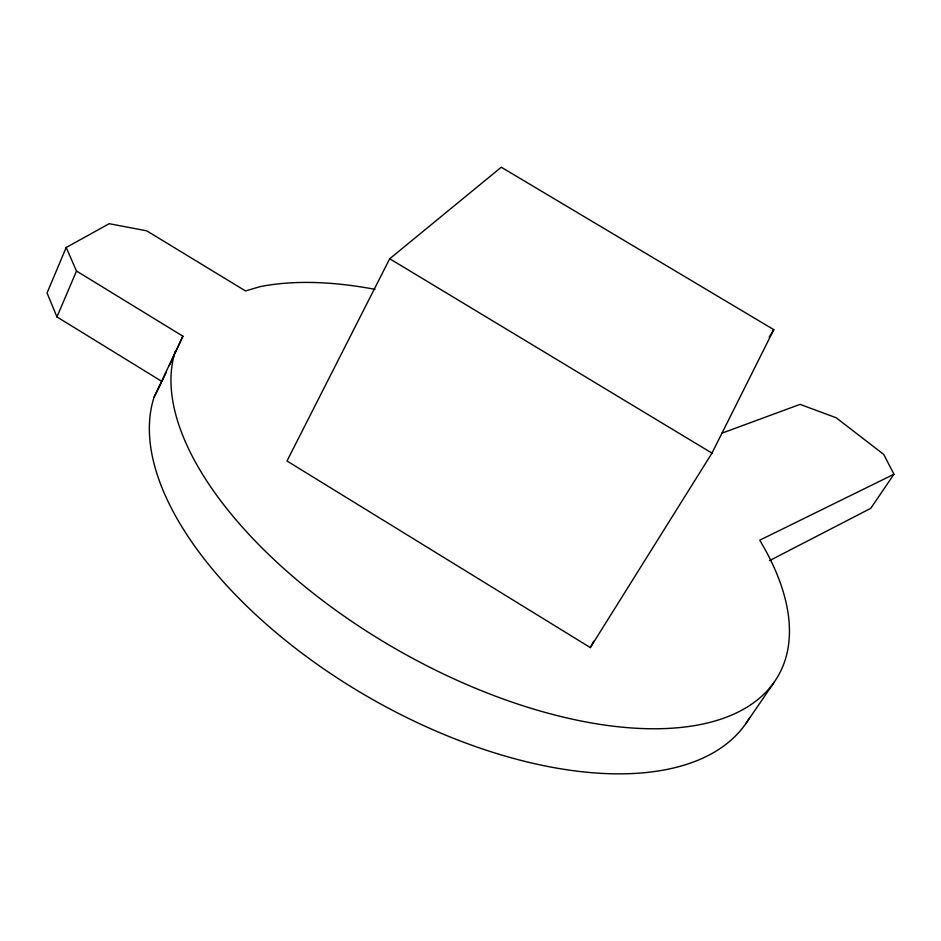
<?xml version="1.0" encoding="UTF-8"?>
<svg xmlns="http://www.w3.org/2000/svg" width="941" height="941" viewBox="0 0 941 941"><rect width="100%" height="100%" fill="white"/><g stroke="black" fill="none" stroke-linecap="round" stroke-linejoin="round"><path stroke-width="1.41" d="M374.977 289.346A343.218 166.275 29.7 0 0 260.139 286.629L245.507 290.945L146.725 230.827L109.203 223.699L66.188 247.495L47.05 292.957L56.942 316.905L161.958 381.493L166.263 372.165M56.942 316.905L76.503 271.032L66.188 247.495M749.683 717.548A339.007 172.203 29.8 0 1 385.634 706.679A339.007 172.203 29.8 0 1 154.006 397.349L182.907 336.196L76.503 271.032M169.345 365.508L173.662 356.18M174.897 353.522L182.907 336.196M711.972 453.127L773.796 329.656L501.282 167.216L389.715 258.751L286.993 460.984L590.348 647.596L711.972 453.127L389.715 258.751M154.006 397.349L161.346 382.716M590.348 647.596L593.747 641.139M769.15 337.137L773.796 329.656M721.923 433.178L800.085 404.371L836.231 417.792L883.764 454.468L893.95 474.252L870.766 508.328L769.562 560.624M745.778 723.664L774.337 682.072M893.95 474.252L759.752 540.181A343.218 166.275 29.7 0 1 522.961 705.762A343.218 166.275 29.7 0 1 175.214 351.499"/></g></svg>
